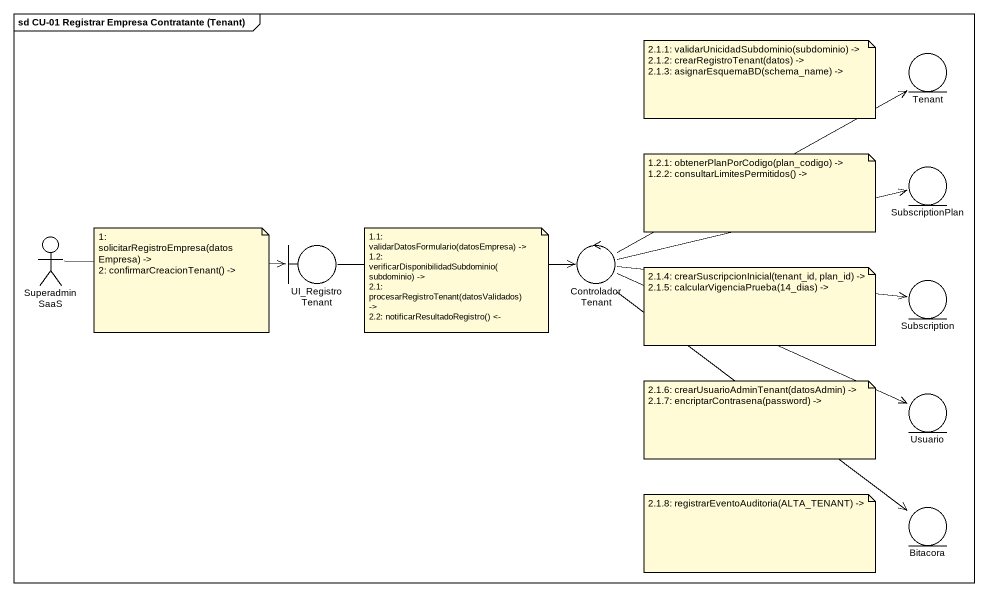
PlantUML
@startuml
mainframe sd CU-01 Registrar Empresa Contratante (Tenant)
entity Tenant
entity SubscriptionPlan
actor "Superadmin SaaS" as Superadmin_SaaS
boundary UI_RegistroTenant
control ControladorTenant
entity Subscription
entity Usuario
entity Bitacora
Superadmin_SaaS -right-> UI_RegistroTenant
UI_RegistroTenant -right-> ControladorTenant
ControladorTenant -right-> Tenant
ControladorTenant -right-> SubscriptionPlan
ControladorTenant -right-> Subscription
ControladorTenant -right-> Usuario
ControladorTenant --> Bitacora
note as N1
  2.1.1: validarUnicidadSubdominio(subdominio) ->
  2.1.2: crearRegistroTenant(datos) ->
  2.1.3: asignarEsquemaBD(schema_name) ->
end note
note as N2
  1.2.1: obtenerPlanPorCodigo(plan_codigo) ->
  1.2.2: consultarLimitesPermitidos() ->
end note
note as N3
  1: solicitarRegistroEmpresa(datosEmpresa) ->
  2: confirmarCreacionTenant() ->
end note
note as N4
  1.1: validarDatosFormulario(datosEmpresa) ->
  1.2: verificarDisponibilidadSubdominio(subdominio) ->
  2.1: procesarRegistroTenant(datosValidados) ->
  2.2: notificarResultadoRegistro() <-
end note
note as N5
  2.1.4: crearSuscripcionInicial(tenant_id, plan_id) ->
  2.1.5: calcularVigenciaPrueba(14_dias) ->
end note
note as N6
  2.1.6: crearUsuarioAdminTenant(datosAdmin) ->
  2.1.7: encriptarContrasena(password) ->
end note
note as N7
  2.1.8: registrarEventoAuditoria(ALTA_TENANT) ->
end note
@enduml
